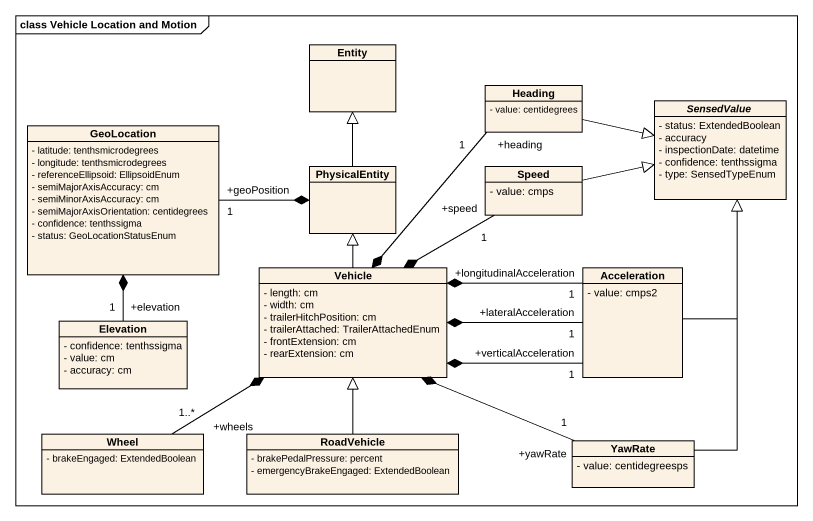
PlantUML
@startuml
mainframe class Vehicle Location and Motion
hide circle
hide empty members
skinparam classAttributeIconSize 0
class "Entity" as Entity_
class Heading {
  - value: centidegrees
}
abstract class SensedValue {
  - status: ExtendedBoolean
  - accuracy
  - inspectionDate: datetime
  - confidence: tenthssigma
  - type: SensedTypeEnum
}
class GeoLocation {
  - latitude: tenthsmicrodegrees
  - longitude: tenthsmicrodegrees
  - referenceEllipsoid: EllipsoidEnum
  - semiMajorAxisAccuracy: cm
  - semiMinorAxisAccuracy: cm
  - semiMajorAxisOrientation: centidegrees
  - confidence: tenthssigma
  - status: GeoLocationStatusEnum
}
class PhysicalEntity
class Speed {
  - value: cmps
}
class Vehicle {
  - length: cm
  - width: cm
  - trailerHitchPosition: cm
  - trailerAttached: TrailerAttachedEnum
  - frontExtension: cm
  - rearExtension: cm
}
class Acceleration {
  - value: cmps2
}
class Elevation {
  - confidence: tenthssigma
  - value: cm
  - accuracy: cm
}
class Wheel {
  - brakeEngaged: ExtendedBoolean
}
class RoadVehicle {
  - brakePedalPressure: percent
  - emergencyBrakeEngaged: ExtendedBoolean
}
class YawRate {
  - value: centidegreesps
}
Heading -right-|> SensedValue
Heading "+heading\n1" --* Vehicle
PhysicalEntity -up-|> Entity_
PhysicalEntity *-left- "+geoPosition\n1" GeoLocation
Speed -right-|> SensedValue
Speed "+speed\n1" --* Vehicle
Vehicle -up-|> PhysicalEntity
Acceleration -up-|> SensedValue
Acceleration "+lateralAcceleration\n1" -left-* Vehicle
Acceleration "+longitudinalAcceleration\n1" -left-* Vehicle
Acceleration "+verticalAcceleration\n1" -left-* Vehicle
Elevation "+elevation\n1" -up-* GeoLocation
Wheel "+wheels\n1..*" -up-* Vehicle
RoadVehicle -up-|> Vehicle
YawRate -up-|> SensedValue
YawRate "+yawRate\n1" -left-* Vehicle
@enduml
